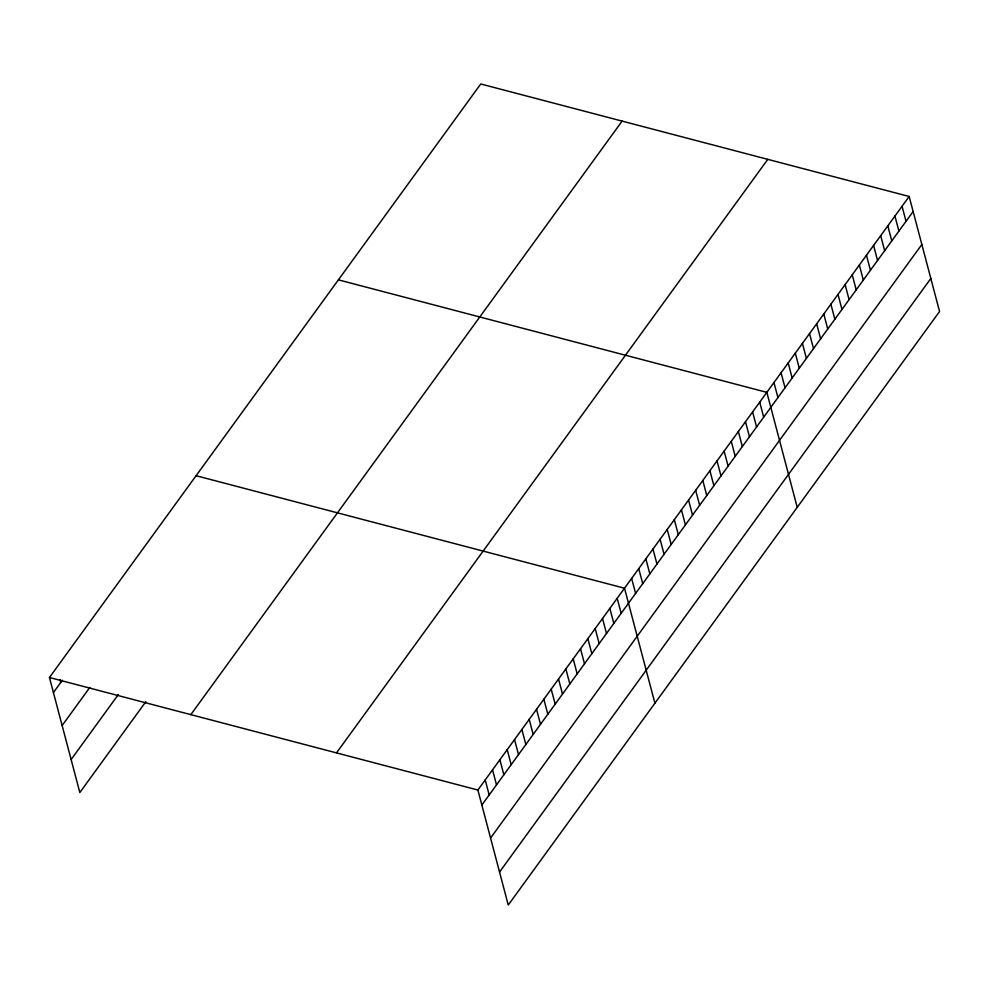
<?xml version="1.0" encoding="UTF-8"?>
<svg xmlns="http://www.w3.org/2000/svg" width="989" height="989" viewBox="0 0 989 989"><rect width="100%" height="100%" fill="white"/><g stroke="black" fill="none" stroke-linecap="round" stroke-linejoin="round"><path stroke-width="1.48" d="M145.816 701.708L79.837 792.523L49.45 677.514L480.741 83.978L909.163 196.477L939.55 311.486L508.259 905.022L477.885 790.026L909.163 196.477M53.418 692.547L62.381 680.209M62.134 725.543L89.838 687.417M71.121 759.527L118.371 694.501M190.828 714.651L622.118 121.103M336.495 752.901L767.785 159.353M481.853 805.046L913.131 211.51M490.569 838.042L921.847 244.493M499.544 872.038L930.834 278.49M338.411 279.85L766.846 392.349L797.221 507.345M196.082 475.709L624.516 588.22L654.903 703.216M49.45 677.514L477.885 790.026M902.055 206.268L906.023 221.301M894.934 216.072L898.902 231.092M887.813 225.863L891.781 240.883M880.705 235.654L884.673 250.687M873.584 245.445L877.552 260.478M866.463 255.236L870.444 270.269M859.354 265.04L863.323 280.06M852.234 274.831L856.202 289.851M845.125 284.622L849.094 299.655M838.004 294.413L841.973 309.446M830.884 304.204L834.852 319.237M823.775 314.007L827.744 329.028M816.654 323.799L820.623 338.819M809.534 333.59L813.514 348.61M802.425 343.381L806.394 358.414M795.304 353.172L799.273 368.205M788.196 362.975L792.164 377.996M781.075 372.766L785.043 387.787M773.954 382.558L777.923 397.578M759.725 402.14L763.693 417.173M752.604 411.943L756.585 426.964M745.496 421.734L749.464 436.755M738.375 431.525L742.343 446.546M731.267 441.317L735.235 456.349M724.146 451.108L728.114 466.14M717.025 460.911L720.993 475.932M709.917 470.702L713.885 485.723M702.796 480.493L706.764 495.514M695.675 490.284L699.656 505.317M688.567 500.075L692.535 515.108M681.446 509.867L685.414 524.899M674.337 519.67L678.306 534.69M667.216 529.461L671.185 544.482M660.096 539.252L664.064 554.285M652.987 549.043L656.956 564.076M645.866 558.834L649.835 573.867M638.746 568.638L642.726 583.658M631.637 578.429L635.606 593.449M617.185 598.308L621.154 613.341M609.854 608.396L613.823 623.429M602.524 618.496L606.492 633.516M595.193 628.584L599.161 643.604M587.862 638.671L591.83 653.704M580.531 648.759L584.499 663.792M573.2 658.847L577.168 673.88M565.869 668.947L569.837 683.968M558.525 679.035L562.506 694.055M551.194 689.123L555.175 704.156M543.863 699.211L547.832 714.243M536.533 709.298L540.501 724.331M529.202 719.399L533.17 734.419M521.871 729.486L525.839 744.507M514.54 739.574L518.508 754.607M507.209 749.662L511.177 764.695M499.878 759.75L503.846 774.783M492.547 769.85L496.515 784.87M485.216 779.938L489.184 794.958M60.032 679.727L60.749 682.459"/></g></svg>
